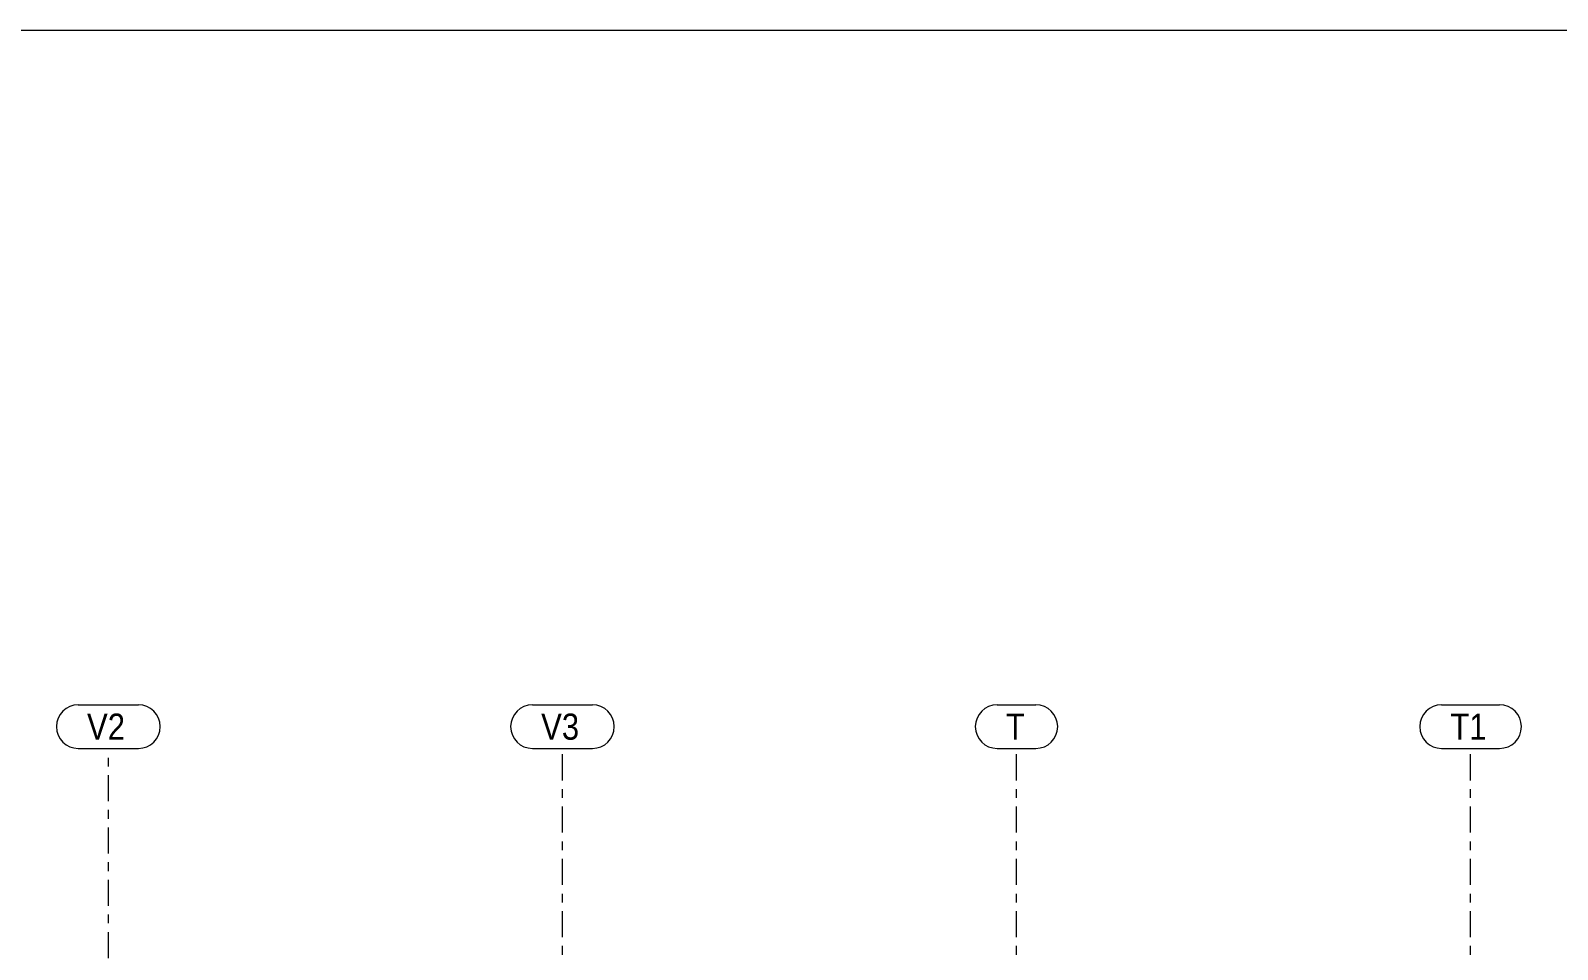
# Model space of a CAD drawing. Header units: millimetres. Extents: x -619 to 204, y -351 to 223.
# Drawn here: x -312.4 to -137.3, y 117.2 to 222.6 of the extents above; entities that cross this region are included whole.
import ezdxf

# ---------------------------------------------------------------- set-up
doc = ezdxf.new("R2010")
doc.units = ezdxf.units.MM
doc.linetypes.add('XKITLINE00', pattern=[0])
doc.linetypes.add('XKITLINE03', pattern=[6, 3, -1, 1, -1])
doc.layers.add('DrawingSheet', color=5, linetype='Continuous', lineweight=0)
doc.layers.add('S-grid', color=1, linetype='Continuous', lineweight=0)
doc.styles.add('ARIAL', font='ARIAL.TTF')

# ---------------------------------------------------------------- blocks, each defined once
blk = doc.blocks.new('*A143')
at = {"layer": 'DrawingSheet', "color": 5, "linetype": 'XKITLINE00', "lineweight": 0}
blk.add_line((203.63, 222.55), (-616.37, 222.55), dxfattribs=at)
blk = doc.blocks.new('*A204')
at = {"layer": 'S-grid', "color": 1, "linetype": 'XKITLINE03', "lineweight": 0}
for p, q in [((-303.5, 110.15), (-303.5, 140.21)), ((-303.5, -1.45), (-303.5, 109.87))]:
    blk.add_line(p, q, dxfattribs=at)
at = {"layer": 'S-grid', "color": 3, "style": 'ARIAL', "width": 0.85}
blk.add_text('V2', height=3, dxfattribs=at).set_placement((-305.95, 141.21))
blk = doc.blocks.new('*A413')
at = {"layer": 'S-grid', "color": 1, "linetype": 'XKITLINE00', "lineweight": 0}
for p, q in [((-306.95, 145.21), (-300.05, 145.21)), ((-306.95, 140.21), (-300.05, 140.21))]:
    blk.add_line(p, q, dxfattribs=at)
for centre, start, end in [((-306.95, 142.71), 90, 270), ((-300.05, 142.71), 270, 90)]:
    blk.add_arc(centre, 2.5, start, end, dxfattribs=at)
blk = doc.blocks.new('*A419')
at = {"layer": 'S-grid', "color": 1, "linetype": 'XKITLINE03', "lineweight": 0}
blk.add_line((-147.25, -1.45), (-147.25, 140.21), dxfattribs=at)
at = {"layer": 'S-grid', "color": 3, "style": 'ARIAL', "width": 0.85}
blk.add_text('T1', height=3, dxfattribs=at).set_placement((-149.58, 141.21))
blk = doc.blocks.new('*A420')
at = {"layer": 'S-grid', "color": 1, "linetype": 'XKITLINE03', "lineweight": 0}
blk.add_line((-199.33, -1.45), (-199.33, 140.21), dxfattribs=at)
at = {"layer": 'S-grid', "color": 3, "style": 'ARIAL', "width": 0.85}
blk.add_text('T', height=3, dxfattribs=at).set_placement((-200.56, 141.21))
blk = doc.blocks.new('*A421')
at = {"layer": 'S-grid', "color": 1, "linetype": 'XKITLINE03', "lineweight": 0}
blk.add_line((-251.42, -1.45), (-251.42, 140.21), dxfattribs=at)
at = {"layer": 'S-grid', "color": 3, "style": 'ARIAL', "width": 0.85}
blk.add_text('V3', height=3, dxfattribs=at).set_placement((-253.86, 141.21))
blk = doc.blocks.new('*A586')
at = {"layer": 'S-grid', "color": 1, "linetype": 'XKITLINE00', "lineweight": 0}
for p, q in [((-150.58, 145.21), (-143.92, 145.21)), ((-150.58, 140.21), (-143.92, 140.21))]:
    blk.add_line(p, q, dxfattribs=at)
for centre, start, end in [((-150.58, 142.71), 90, 270), ((-143.92, 142.71), 270, 90)]:
    blk.add_arc(centre, 2.5, start, end, dxfattribs=at)
blk = doc.blocks.new('*A587')
at = {"layer": 'S-grid', "color": 1, "linetype": 'XKITLINE00', "lineweight": 0}
for p, q in [((-201.56, 145.21), (-197.11, 145.21)), ((-201.56, 140.21), (-197.11, 140.21))]:
    blk.add_line(p, q, dxfattribs=at)
for centre, start, end in [((-201.56, 142.71), 90, 270), ((-197.11, 142.71), 270, 90)]:
    blk.add_arc(centre, 2.5, start, end, dxfattribs=at)
blk = doc.blocks.new('*A588')
at = {"layer": 'S-grid', "color": 1, "linetype": 'XKITLINE00', "lineweight": 0}
for p, q in [((-254.86, 145.21), (-247.97, 145.21)), ((-254.86, 140.21), (-247.97, 140.21))]:
    blk.add_line(p, q, dxfattribs=at)
for centre, start, end in [((-254.86, 142.71), 90, 270), ((-247.97, 142.71), 270, 90)]:
    blk.add_arc(centre, 2.5, start, end, dxfattribs=at)

msp = doc.modelspace()

# ---------------------------------------------------------------- block references
at = {"lineweight": 0}
for name in ['*A143', '*A413', '*A204', '*A588', '*A421', '*A587', '*A420', '*A586', '*A419']:
    msp.add_blockref(name, (0, 0), dxfattribs=at)

doc.saveas('drawing.dxf')
